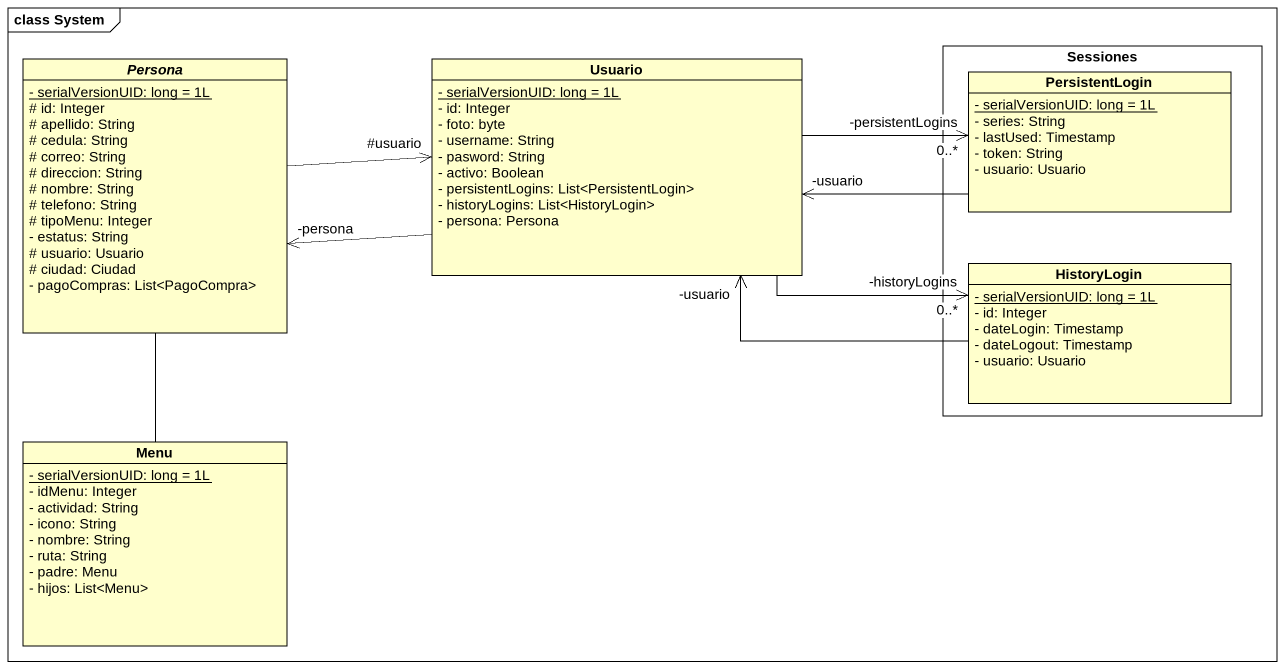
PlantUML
@startuml
mainframe class System
hide circle
hide empty members
skinparam classAttributeIconSize 0
rectangle Sessiones {
  class PersistentLogin {
    {static} - serialVersionUID: long = 1L
    - series: String
    - lastUsed: Timestamp
    - token: String
    - usuario: Usuario
  }
  class HistoryLogin {
    {static} - serialVersionUID: long = 1L
    - id: Integer
    - dateLogin: Timestamp
    - dateLogout: Timestamp
    - usuario: Usuario
  }
}
abstract class Persona {
  {static} - serialVersionUID: long = 1L
  # id: Integer
  # apellido: String
  # cedula: String
  # correo: String
  # direccion: String
  # nombre: String
  # telefono: String
  # tipoMenu: Integer
  - estatus: String
  # usuario: Usuario
  # ciudad: Ciudad
  - pagoCompras: List<PagoCompra>
}
class Usuario {
  {static} - serialVersionUID: long = 1L
  - id: Integer
  - foto: byte
  - username: String
  - pasword: String
  - activo: Boolean
  - persistentLogins: List<PersistentLogin>
  - historyLogins: List<HistoryLogin>
  - persona: Persona
}
class Menu {
  {static} - serialVersionUID: long = 1L
  - idMenu: Integer
  - actividad: String
  - icono: String
  - nombre: String
  - ruta: String
  - padre: Menu
  - hijos: List<Menu>
}
Persona -right-> "#usuario" Usuario
Persona -- Menu
Usuario -left-> "-persona" Persona
Usuario -right-> "-persistentLogins\n0..*" PersistentLogin
Usuario -right-> "-historyLogins\n0..*" HistoryLogin
PersistentLogin -left-> "-usuario" Usuario
HistoryLogin -left-> "-usuario" Usuario
@enduml
